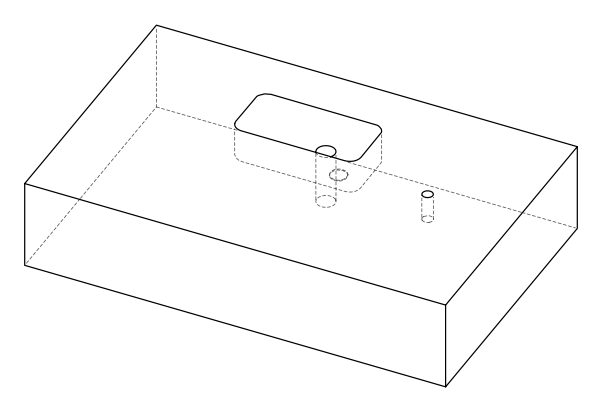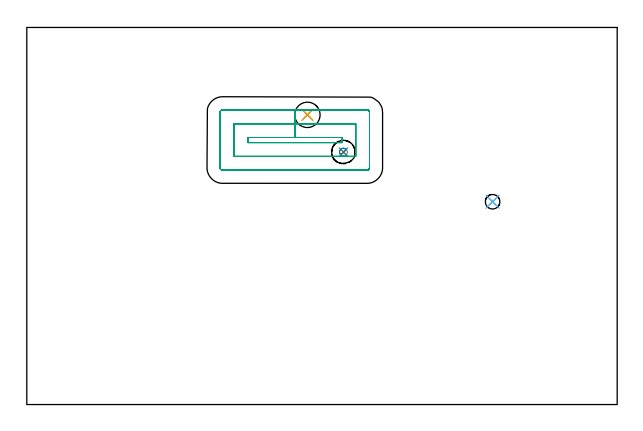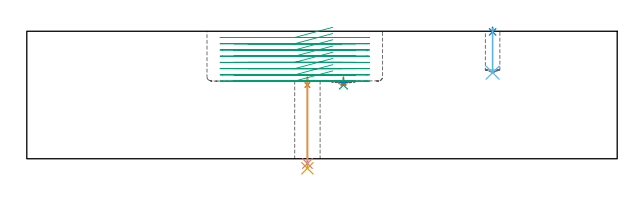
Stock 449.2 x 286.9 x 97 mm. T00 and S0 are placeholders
(PLAN: 9 operations, 6 tool changes, 13.6 min)
(1 SPOT_DRILL | STEP1HOLE | NXT0321_9005460120000 | 0.06 min | 4452 mm3)
(2 SPOT_DRILL_1 | STEP1POCKET | NXT0321_9005460120000 | 0.03 min | 2 mm3)
(3 SPOT_DRILL_2 | STEP1POCKET_1 | NXT0321_9005460120000 | 0.06 min | 4452 mm3)
(4 DRILL_THROUGH_HOLE_INTO_CENTER | STEP1HOLE | NXT0301_087 | 0.27 min | 6070 mm3)
(5 DRILL_TO_ENLARGE_THROUGH_HOLE | STEP1HOLE | UGT0301_260 | 0.28 min | 17808 mm3)
(6 DRILL_BLIND_HOLE_INTO_CENTER | STEP1POCKET | NXT0301_082 | 0.14 min | 2904 mm3)
(7 DRILL_BLIND_HOLE_INTO_CENTER_1 | STEP1POCKET_1 | NXT0301_128 | 0.02 min | 0 mm3)
(8 MILL_ROUGH_BLIND_HOLE_CONTOUR | STEP1POCKET_1 | UGT0201_129 | Spiral | 0.14 min | 2040 mm3)
(9 MILL_RECTANGULAR_POCKET | POCKET_RECTANGULAR_STRAIGHT | UGT0201_095 | Follow Part, ap 5, ae 75% | 12.57 min | 310931 mm3)
(TOOL NXT0321_9005460120000 | NC Spot Drill, 142deg, 12mm, Carbide, Uncoated | D12 PA142 FL30 Z2)
(TOOL NXT0301_087 | Carbide Drill 11.6mm [860.1-1160-058A1-MM 2214] | D11.6 PA140 FL72 Z2)
(TOOL UGT0301_260 | Twist Drill 19.3 mm | D19.3 PA118 FL140 Z2)
(TOOL NXT0301_082 | Carbide Drill 11.1mm [860.1-1110-033A1-MM 2214] | D11.1 PA140 FL55 Z2)
(TOOL NXT0301_128 | Carbide Drill 12mm [861.1-1200-036A1-GP GC34] | D12 PA150 FL37.4 Z2)
(TOOL UGT0201_129 | Carbide End Mill 11.9 | D11.9 FL15 Z4)
(TOOL UGT0201_095 | End mill 20 mm | D20 R3 FL38 Z4)
(OP 1 SPOT_DRILL)
G17 G21 G94 G90
T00 M6
G54
G17 G0 G90 X213.5 Y220.4 S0 M3
G43 Z107. H0
G94 G81 G98 Z56.1 F250. R62.1
G80
M5
M2
(OP 2 SPOT_DRILL_1)
G17 G21 G94 G90
T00 M6
G54
G17 G0 G90 X354.4 Y154.3 S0 M3
G43 Z107. H0
G94 G81 G98 Z96.522 F250. R100.
G80
M5
M2
(OP 3 SPOT_DRILL_2)
G17 G21 G94 G90
T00 M6
G54
G17 G0 G90 X240.9 Y192.1 S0 M3
G43 Z107. H0
G94 G81 G98 Z56.1 F250. R62.1
G80
M5
M2
(OP 4 DRILL_THROUGH_HOLE_INTO_CENTER)
G17 G21 G94 G90
T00 M6
G54
G17 G0 G90 X213.5 Y220.4 S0 M3
G43 Z107. H1
G94 G73 G98 Z-3.611 F250. Q10.452 R61.1
G80
M5
M2
(OP 5 DRILL_TO_ENLARGE_THROUGH_HOLE)
G17 G21 G94 G90
T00 M6
G54
G17 G0 G90 X213.5 Y220.4 S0 M3
G43 Z107. H0
G94 G73 G98 Z-7.298 F250. Q16.6 R61.1
G80
M5
M2
(OP 6 DRILL_BLIND_HOLE_INTO_CENTER)
G17 G21 G94 G90
T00 M6
G54
G17 G0 G90 X354.4 Y154.3 S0 M3
G43 Z107. H1
G94 G81 G98 Z65.5 F250. R99.
G80
M5
M2
(OP 7 DRILL_BLIND_HOLE_INTO_CENTER_1)
G17 G21 G94 G90
T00 M6
G54
G17 G0 G90 X240.9 Y192.1 S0 M3
G43 Z107. H1
G94 G81 G98 Z57.492 F250. R61.1
G80
M5
M2
(OP 8 MILL_ROUGH_BLIND_HOLE_CONTOUR)
G17 G21 G94 G90
T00 M6
G54
G17 G0 G90 X240.9 Y192.1 S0 M3
G43 Z107. H0
Z58.1
G94 G3 X240.938 Y195.012 R1.456 F250.
X237.951 Y192.178 R2.912
X240.822 Y189.151 R2.95
X237.951 Y192.178 R-2.95
X239.387 Y190.664 R1.475
X240.9 Y192.1 R1.475
G0 Z107.
M5
M2
(OP 9 MILL_RECTANGULAR_POCKET)
G17 G21 G94 G90
T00 M6
G54
G17 G0 G90 X232.777 Y203.2 S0 M3
G43 Z107. H0
Z100.
G94 G1 X203.9 Z92.262 F250.
X168.1 F500.
Y199.3
X239.7
Y203.2
X203.9
Y213.7
X157.6
Y188.8
X250.2
Y213.7
X203.9
Y224.2
X149.
G3 X147.1 Y222.3 R1.9
G1 Y180.2
G3 X149. Y178.3 R1.9
G1 X258.8
G3 X260.7 Y180.2 R1.9
G1 Y222.3
G3 X258.8 Y224.2 R1.9
G1 X203.9
X202.9
G0 X232.777 Y203.2 Z95.262
G1 X203.9 Z87.525 F250.
X168.1 F500.
Y199.3
X239.7
Y203.2
X203.9
Y213.7
X157.6
Y188.8
X250.2
Y213.7
X203.9
Y224.2
X149.
G3 X147.1 Y222.3 R1.9
G1 Y180.2
G3 X149. Y178.3 R1.9
G1 X258.8
G3 X260.7 Y180.2 R1.9
G1 Y222.3
G3 X258.8 Y224.2 R1.9
G1 X203.9
X202.9
G0 X232.777 Y203.2 Z90.525
G1 X203.9 Z82.787 F250.
X168.1 F500.
Y199.3
X239.7
Y203.2
X203.9
Y213.7
X157.6
Y188.8
X250.2
Y213.7
X203.9
Y224.2
X149.
G3 X147.1 Y222.3 R1.9
G1 Y180.2
G3 X149. Y178.3 R1.9
G1 X258.8
G3 X260.7 Y180.2 R1.9
G1 Y222.3
G3 X258.8 Y224.2 R1.9
G1 X203.9
X202.9
G0 X232.777 Y203.2 Z85.787
G1 X203.9 Z78.05 F250.
X168.1 F500.
Y199.3
X239.7
Y203.2
X203.9
Y213.7
X157.6
Y188.8
X250.2
Y213.7
X203.9
Y224.2
X149.
G3 X147.1 Y222.3 R1.9
G1 Y180.2
G3 X149. Y178.3 R1.9
G1 X258.8
G3 X260.7 Y180.2 R1.9
G1 Y222.3
G3 X258.8 Y224.2 R1.9
G1 X203.9
X202.9
G0 X232.777 Y203.2 Z81.05
G1 X203.9 Z73.312 F250.
X168.1 F500.
Y199.3
X239.7
Y203.2
X203.9
Y213.7
X157.6
Y188.8
X250.2
Y213.7
X203.9
Y224.2
X149.
G3 X147.1 Y222.3 R1.9
G1 Y180.2
G3 X149. Y178.3 R1.9
G1 X258.8
G3 X260.7 Y180.2 R1.9
G1 Y222.3
G3 X258.8 Y224.2 R1.9
G1 X203.9
X202.9
G0 X232.777 Y203.2 Z76.312
G1 X203.9 Z68.575 F250.
X168.1 F500.
Y199.3
X239.7
Y203.2
X203.9
Y213.7
X157.6
Y188.8
X250.2
Y213.7
X203.9
Y224.2
X149.
G3 X147.1 Y222.3 R1.9
G1 Y180.2
G3 X149. Y178.3 R1.9
G1 X258.8
G3 X260.7 Y180.2 R1.9
G1 Y222.3
G3 X258.8 Y224.2 R1.9
G1 X203.9
X202.9
G0 X232.777 Y203.2 Z71.575
G1 X203.9 Z63.837 F250.
X168.1 F500.
Y199.3
X239.7
Y203.2
X203.9
Y213.7
X157.6
Y188.8
X250.2
Y213.7
X203.9
Y224.2
X149.
G3 X147.1 Y222.3 R1.9
G1 Y180.2
G3 X149. Y178.3 R1.9
G1 X258.8
G3 X260.7 Y180.2 R1.9
G1 Y222.3
G3 X258.8 Y224.2 R1.9
G1 X203.9
X202.9
G0 X232.777 Y203.2 Z66.837
G1 X203.9 Z59.1 F250.
X168.1 F500.
Y199.3
X239.7
Y203.2
X203.9
Y213.7
X157.6
Y188.8
X250.2
Y213.7
X203.9
Y224.2
X149.
G3 X147.1 Y222.3 R1.9
G1 Y180.2
G3 X149. Y178.3 R1.9
G1 X258.8
G3 X260.7 Y180.2 R1.9
G1 Y222.3
G3 X258.8 Y224.2 R1.9
G1 X203.9
X202.9
G0 Z107.
M5
M2
